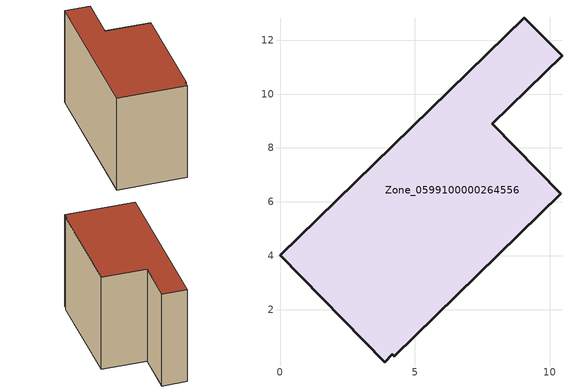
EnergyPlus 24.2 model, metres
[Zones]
Zone_0599100000264556
 floor ground (C_G): 10.4,6.31 4.23,0.29 4.17,0.35 3.88,0.06 0,4.02 9.05,12.83 10.45,11.41 7.87,8.89 z0
 wall outside (C_F): 9.05,12.83 0,4.02 3.88,0.06 4.17,0.35 4.23,0.29 10.4,6.31 7.87,8.89 10.45,11.41 9.05,12.83 z0:8.22
 roof outside (C_R): 3.88,0.06 4.17,0.35 4.23,0.29 10.4,6.31 7.87,8.89 10.45,11.41 9.05,12.83 0,4.02 z8.22
[BUILDING]
Pand.0599100000264556: North Axis=0; Terrain=City; Loads Convergence Tolerance Value=0.04; Temperature Convergence Tolerance Value=0.4; Solar Distribution=FullExterior; Maximum Number of Warmup Days=25; Minimum Number of Warmup Days=1
[Site:Location]
Rotterdam.The.Hague.AP_ZH_NLD Design_Conditions: Latitude=51.96; Longitude=4.45; Time Zone=1; Elevation=-4.5
[SITE:GROUNDTEMPERATURE:BUILDINGSURFACE]
18, 18, 18, 18, 18, 18, 18, 18, 18, 18, 18, 18
[MATERIAL] Thermal Absorptance=0.9; Solar Absorptance=0.7; Visible Absorptance=0.7
Name | Roughness | Thickness | Conductivity | Density | Specific Heat
G.TC.1975-1991 | MediumSmooth | 0.15 | 0.288461 | 540 | 1210
F.TC.1975-1991 | Rough | 0.3 | 0.230769 | 1920 | 840
R.TC.1975-1991 | MediumRough | 0.2 | 0.153846 | 1500 | 1000
[CONSTRUCTION]
C_G: G.TC.1975-1991
C_F: F.TC.1975-1991
C_R: R.TC.1975-1991
[ZONE]
Zone_0599100000264556: Type=1; Multiplier=1; Ceiling Height=Autocalculate; Volume=Autocalculate; Floor Area=autocalculate; Part of Total Floor Area=Yes
[ZONEINFILTRATION:DESIGNFLOWRATE]
Infil_Zone_0599100000264556: Zone or ZoneList or Space or SpaceList=Zone_0599100000264556; Schedule=AlwaysOn; Design Flow Rate Calculation Method=Flow/Area; Flow Rate per Floor Area=0.003; Constant Term Coefficient=1; Temperature Term Coefficient=0; Velocity Term Coefficient=0; Velocity Squared Term Coefficient=0
[HVACTEMPLATE:ZONE:IDEALLOADSAIRSYSTEM]
Zone_0599100000264556: Maximum Heating Supply Air Temperature=50; Minimum Cooling Supply Air Temperature=13; Maximum Heating Supply Air Humidity Ratio=0.0156; Minimum Cooling Supply Air Humidity Ratio=0.0077; Heating Limit=NoLimit; Cooling Limit=NoLimit; Dehumidification Control Type=ConstantSensibleHeatRatio; Cooling Sensible Heat Ratio=0.7; Dehumidification Setpoint=60; Humidification Control Type=None; Humidification Setpoint=30; Outdoor Air Method=None; Outdoor Air Flow Rate per Person=0.00944; Outdoor Air Flow Rate per Zone Floor Area=0; Outdoor Air Flow Rate per Zone=0; Demand Controlled Ventilation Type=None; Outdoor Air Economizer Type=NoEconomizer; Heat Recovery Type=None; Sensible Heat Recovery Effectiveness=0.7; Latent Heat Recovery Effectiveness=0.65
[ZONECONTROL:THERMOSTAT]
ThermostatControl_Zone_0599100000264556: Zone or ZoneList=Zone_0599100000264556; Control Type Schedule=DualSetpointControlType; Control 1=Thermostat_Zone_0599100000264556; Temperature Difference Between Cutout And Setpoint=0
[THERMOSTATSETPOINT:DUALSETPOINT]
Thermostat_Zone_0599100000264556: Heating Setpoint Temperature Schedule=HeatingSetpoint_Zone_0599100000264556; Cooling Setpoint Temperature Schedule=CoolingSetpoint_Zone_0599100000264556
[SCHEDULE:COMPACT]
HeatingSetpoint_Zone_0599100000264556: Through: 12/31, For: AllDays, Until: 24:00, 21
CoolingSetpoint_Zone_0599100000264556: Through: 12/31, For: AllDays, Until: 24:00, 24
DualSetpointControlType: Through: 12/31, For: AllDays, Until: 24:00, 4
AlwaysOn: Through: 12/31, For: AllDays, Until: 24:00, 1
